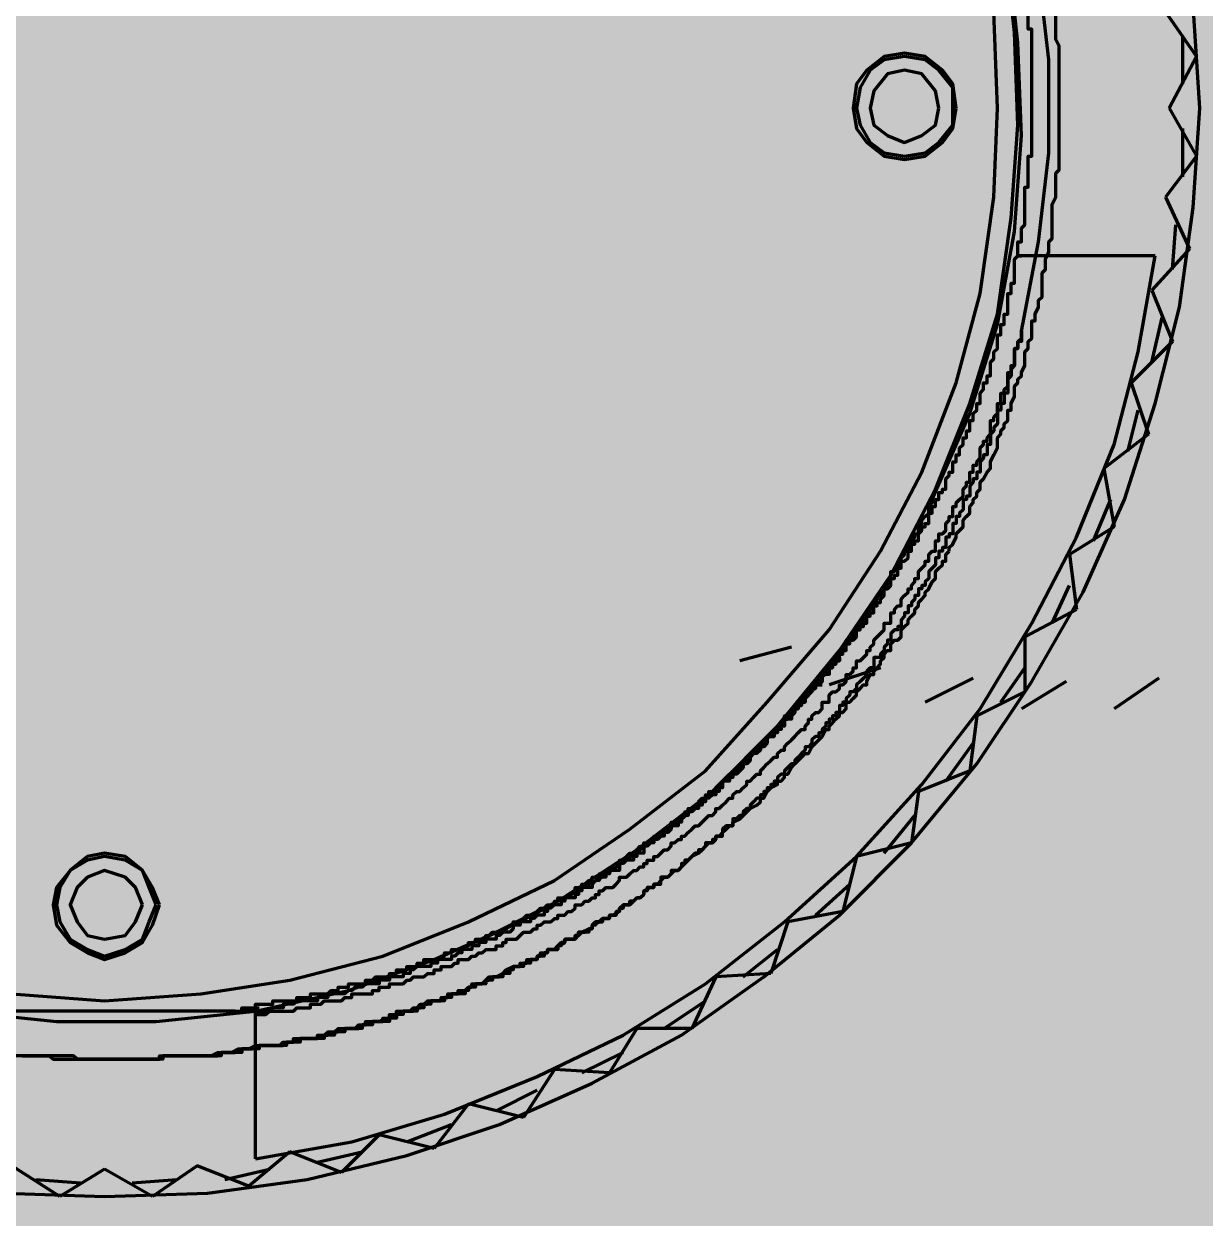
# Model space of a CAD drawing. Header units: inches. Extents: x 19 to 378, y -1 to 646.
# Drawn here: x 300.72 to 338.94, y 216.86 to 255.5 of the extents above; entities that cross this region are included whole.
import ezdxf

# ---------------------------------------------------------------- set-up
doc = ezdxf.new("R2010")
doc.units = ezdxf.units.IN
doc.layers.add('H', color=7, linetype='CONTINUOUS', lineweight=100)
doc.layers.add('P', color=250, linetype='CONTINUOUS', lineweight=100)

msp = doc.modelspace()

# ---------------------------------------------------------------- hatches: boundary and pattern name
at = {"layer": 'H', "linetype": 'CONTINUOUS'}
msp.add_hatch(color=0, dxfattribs=at).paths.add_polyline_path([(19, 185.889), (377.889, 185.889), (377.889, 314.222), (19, 314.222)])

# ---------------------------------------------------------------- linework, layer by layer
at = {"layer": 'P', "color": 0, "linetype": 'CONTINUOUS'}
for points in [[(333, 245.556), (333.556, 248.444), (333.889, 251.333), (333.889, 254.333), (333.556, 257.222), (333, 260.222), (332.111, 263), (331, 265.778), (329.667, 268.444), (328, 270.889), (326.111, 273.222), (324, 275.222), (321.667, 277.222), (319.333, 278.889), (316.667, 280.333), (314, 281.444), (311.111, 282.444), (308.222, 283)], [(330.111, 240.111), (331.333, 242.889), (332.222, 245.778), (332.778, 248.778), (333, 251.889), (332.889, 254.889), (332.556, 257.889), (331.889, 260.889), (330.889, 263.778), (329.667, 266.556), (328.111, 269.111), (326.333, 271.556), (324.222, 273.889), (322, 275.889), (319.556, 277.667), (316.889, 279.222), (314.111, 280.444), (311.222, 281.444), (308.222, 282.111)], [(315.333, 225.778), (318, 227.111), (320.556, 228.778), (323, 230.667), (325.111, 232.778), (327.111, 235.222), (328.778, 237.667), (330.222, 240.444), (331.333, 243.222), (332.222, 246.111), (332.667, 249.222), (332.889, 252.222), (332.778, 255.222), (332.444, 258.222)], [(332.889, 248), (332.889, 248.444), (333, 248.444), (333, 248.889), (333.111, 249), (333.111, 249.556), (333.111, 249.556), (333.111, 250.222), (333.222, 250.222), (333.222, 251.222), (333.333, 251.222), (333.333, 255.333), (333.222, 255.333), (333.222, 256.333)], [(330.667, 238.444), (330.667, 238.556), (330.778, 238.667), (330.778, 238.667), (330.889, 238.889), (330.889, 239), (331, 239.111), (331.111, 239.222), (331.111, 239.222), (331.111, 239.444), (331.222, 239.556), (331.333, 239.667), (331.333, 239.778), (331.333, 239.889), (331.444, 240), (331.444, 240.111), (331.556, 240.222), (331.556, 240.333), (331.667, 240.444), (331.667, 240.556), (331.667, 240.667), (331.778, 240.778), (331.889, 241), (331.889, 241), (332, 241.111), (332, 241.222), (332, 241.333), (332.111, 241.556), (332.111, 241.556), (332.222, 241.778), (332.222, 241.889), (332.222, 242), (332.222, 242.111), (332.333, 242.222), (332.333, 242.333), (332.444, 242.444), (332.444, 242.556), (332.556, 242.667), (332.556, 242.778), (332.556, 243), (332.667, 243), (332.667, 243.222), (332.778, 243.444), (332.778, 243.556), (332.778, 243.667), (332.778, 243.778), (332.889, 243.889), (332.889, 244), (333, 244.111), (333, 244.222), (333.111, 244.444), (333.111, 244.667), (333.111, 244.667), (333.111, 244.889), (333.222, 245), (333.222, 245.222), (333.333, 245.333), (333.333, 245.444), (333.333, 245.556), (333.333, 245.889), (333.444, 245.889), (333.444, 246.111), (333.556, 246.333), (333.556, 246.556), (333.667, 246.667), (333.667, 247), (333.667, 247), (333.667, 247.444), (333.778, 247.556), (333.778, 247.889), (333.889, 248.111), (333.889, 248.444), (334, 248.556), (334, 249), (334, 249.222), (334, 249.667), (334.111, 249.889), (334.111, 250.667), (334.222, 250.778), (334.222, 254.778), (334.111, 255), (334.111, 255.889)], [(332.222, 252.778), (332.111, 255.889)], [(337.667, 255.889), (338.667, 254.444)], [(338.778, 252.778), (338.556, 256.111)], [(338.222, 253.556), (338.222, 255.111)], [(330.889, 252.778), (330.778, 253.556), (330.444, 254), (329.889, 254.444), (329.222, 254.556), (328.556, 254.444), (328, 254), (327.667, 253.556), (327.556, 252.778), (327.667, 252.111), (328, 251.667), (328.556, 251.222), (329.222, 251.111), (329.889, 251.222), (330.444, 251.667), (330.778, 252.111), (330.889, 252.778)], [(330.778, 252.778), (330.778, 253.444), (330.333, 254), (329.889, 254.333), (329.222, 254.444), (328.556, 254.333), (328.111, 254), (327.778, 253.444), (327.667, 252.778), (327.778, 252.222), (328.111, 251.667), (328.556, 251.333), (329.222, 251.222), (329.889, 251.333), (330.333, 251.667), (330.778, 252.222), (330.778, 252.778)], [(338.667, 254.444), (337.778, 252.778)], [(330.333, 252.778), (330.222, 253.333), (329.778, 253.889), (329.222, 254), (328.667, 253.889), (328.222, 253.333), (328.111, 252.778), (328.222, 252.222), (328.667, 251.889), (329.222, 251.667), (329.778, 251.889), (330.222, 252.222), (330.333, 252.778)], [(300.111, 217.667), (303.333, 217.556), (306.667, 217.667), (309.889, 218.111), (313.111, 218.889), (316.111, 219.889), (319.111, 221.222), (322, 222.778), (324.667, 224.667), (327.111, 226.667), (329.444, 229), (331.556, 231.556), (333.333, 234.222), (335, 237.111), (336.333, 240.111), (337.333, 243.222), (338.111, 246.333), (338.556, 249.556), (338.778, 252.778)], [(300.333, 224.111), (303.333, 223.889), (306.444, 224.111), (309.333, 224.556), (312.333, 225.333), (315.111, 226.444), (317.889, 227.778), (320.333, 229.444), (322.778, 231.333), (324.778, 233.556), (326.778, 235.889), (328.444, 238.444), (329.778, 241), (330.889, 243.889), (331.667, 246.778), (332.111, 249.889), (332.222, 252.778)], [(337.778, 252.778), (338.667, 251.222)], [(338.222, 250.556), (338.222, 252.111)], [(338.667, 251.222), (337.667, 249.889)], [(337.667, 249.889), (338.444, 248.222)], [(337.889, 247.556), (338, 249)], [(338.444, 248.222), (337.222, 246.889)], [(308.222, 218.778), (311.333, 219.333), (314.333, 220.222), (317.333, 221.444), (320.111, 222.778), (322.778, 224.444), (325.333, 226.444), (327.667, 228.556), (329.778, 230.889), (331.667, 233.333), (333.333, 236.111), (334.778, 238.889), (336, 241.889), (336.778, 244.889), (337.333, 248)], [(329.333, 238.333), (329.333, 238.444), (329.333, 238.444), (329.444, 238.444), (329.444, 238.667), (329.556, 238.667), (329.556, 238.778), (329.667, 238.778), (329.667, 238.889), (329.667, 239), (329.667, 239), (329.778, 239.111), (329.778, 239.222), (329.889, 239.222), (329.889, 239.333), (330, 239.333), (330, 239.556), (330, 239.556), (330, 239.667), (330.111, 239.667), (330.111, 239.889), (330.222, 239.889), (330.222, 240), (330.222, 240), (330.222, 240.111), (330.333, 240.111), (330.333, 240.333), (330.444, 240.333), (330.444, 240.444), (330.556, 240.444), (330.556, 240.667), (330.556, 240.667), (330.556, 240.778), (330.667, 240.889), (330.667, 241), (330.778, 241), (330.778, 241.222), (330.778, 241.222), (330.778, 241.333), (330.889, 241.333), (330.889, 241.556), (331, 241.556), (331, 241.778), (331.111, 241.889), (331.111, 241.889), (331.111, 242), (331.111, 242.111), (331.222, 242.111), (331.222, 242.333), (331.333, 242.333), (331.333, 242.444), (331.333, 242.556), (331.333, 242.667), (331.444, 242.667), (331.444, 242.889), (331.556, 243), (331.556, 243.222), (331.667, 243.222), (331.667, 243.333), (331.667, 243.444), (331.667, 243.556), (331.778, 243.667), (331.778, 243.889), (331.889, 243.889), (331.889, 244.111), (332, 244.111), (332, 244.333), (332, 244.444), (332, 244.556), (332.111, 244.667), (332.111, 244.889), (332.222, 245), (332.222, 245.111), (332.222, 245.222), (332.222, 245.444), (332.333, 245.444), (332.333, 245.778), (332.444, 245.778), (332.444, 246.111), (332.556, 246.111), (332.556, 246.444), (332.556, 246.444), (332.556, 246.778), (332.667, 246.778), (332.667, 247.111), (332.778, 247.111), (332.778, 247.556), (332.778, 247.556), (332.778, 247.889), (332.889, 248)], [(337.333, 248), (332.889, 248)], [(332.889, 248), (333, 248)], [(337.222, 246.889), (337.889, 245.222)], [(337.222, 244.556), (337.556, 246)], [(329.667, 237.667), (329.667, 237.667), (329.667, 237.778), (329.778, 237.889), (329.778, 237.889), (329.889, 238), (329.889, 238.111), (330, 238.111), (330, 238.222), (330, 238.222), (330, 238.333), (330.111, 238.444), (330.111, 238.444), (330.222, 238.444), (330.222, 238.667), (330.222, 238.667), (330.222, 238.778), (330.333, 238.778), (330.333, 239), (330.444, 239), (330.444, 239), (330.556, 239.111), (330.556, 239.222), (330.556, 239.222), (330.556, 239.333), (330.667, 239.444), (330.667, 239.556), (330.778, 239.556), (330.778, 239.667), (330.778, 239.778), (330.778, 239.889), (330.889, 239.889), (330.889, 240), (331, 240.111), (331, 240.111), (331.111, 240.222), (331.111, 240.333), (331.111, 240.444), (331.111, 240.444), (331.222, 240.556), (331.222, 240.667), (331.333, 240.667), (331.333, 240.778), (331.333, 240.889), (331.333, 241), (331.444, 241), (331.444, 241.222), (331.556, 241.222), (331.556, 241.333), (331.667, 241.444), (331.667, 241.556), (331.667, 241.556), (331.667, 241.778), (331.778, 241.889), (331.778, 242), (331.889, 242), (331.889, 242.111), (332, 242.222), (332, 242.444), (332, 242.444), (332, 242.667), (332.111, 242.667), (332.111, 242.778), (332.222, 242.889), (332.222, 243), (332.222, 243), (332.222, 243.222), (332.333, 243.222), (332.333, 243.556), (332.444, 243.556), (332.444, 243.667), (332.556, 243.778), (332.556, 243.889), (332.556, 244), (332.556, 244.222), (332.667, 244.222), (332.667, 244.444), (332.778, 244.444), (332.778, 244.667), (332.778, 244.778), (332.778, 245), (332.889, 245), (332.889, 245.222), (333, 245.333), (333, 245.556)], [(333, 245.556), (333, 245.222), (332.889, 245.222), (332.889, 245), (332.778, 245), (332.778, 244.667), (332.778, 244.667), (332.778, 244.444), (332.667, 244.333), (332.667, 244.111), (332.556, 244), (332.556, 243.778), (332.556, 243.778), (332.556, 243.556), (332.444, 243.556), (332.444, 243.222), (332.333, 243.222), (332.333, 243), (332.222, 243), (332.222, 242.778), (332.222, 242.667), (332.222, 242.556), (332.111, 242.444), (332.111, 242.333), (332, 242.222), (332, 242.111), (332, 242.111), (332, 241.889), (331.889, 241.889), (331.889, 241.556), (331.778, 241.556), (331.778, 241.444), (331.667, 241.333), (331.667, 241.222), (331.667, 241.222), (331.667, 241), (331.556, 241), (331.556, 240.778), (331.444, 240.778), (331.444, 240.667), (331.333, 240.556), (331.333, 240.444), (331.333, 240.444), (331.333, 240.222), (331.222, 240.222), (331.222, 240.111), (331.111, 240.111), (331.111, 239.889), (331.111, 239.889), (331.111, 239.778), (331, 239.667), (331, 239.556), (330.889, 239.556), (330.889, 239.333), (330.778, 239.333), (330.778, 239.222), (330.778, 239.222), (330.778, 239), (330.667, 239), (330.667, 238.889), (330.556, 238.889), (330.556, 238.667), (330.556, 238.667), (330.556, 238.556), (330.444, 238.556), (330.444, 238.444), (330.333, 238.444), (330.333, 238.222), (330.222, 238.222), (330.222, 238.111), (330.222, 238.111), (330.222, 238), (330.111, 237.889), (330.111, 237.889), (330, 237.778), (330, 237.667), (330, 237.556), (330, 237.556)], [(337.889, 245.222), (336.556, 243.889)], [(336.556, 243.889), (337.111, 242.222)], [(336.444, 241.667), (336.778, 243)], [(337.111, 242.222), (335.667, 241.111)], [(335.667, 241.111), (336, 239.222)], [(329, 238), (329.111, 238.111), (329.111, 238.111), (329.111, 238.222), (329.222, 238.333), (329.222, 238.444), (329.333, 238.444), (329.333, 238.556), (329.333, 238.667), (329.333, 238.667), (329.444, 238.667), (329.444, 238.778), (329.556, 238.889), (329.556, 239), (329.667, 239), (329.667, 239.111), (329.667, 239.222), (329.667, 239.222), (329.778, 239.333), (329.778, 239.444), (329.889, 239.556), (329.889, 239.556), (330, 239.667), (330, 239.778), (330, 239.889), (330, 239.889), (330.111, 240), (330.111, 240.111)], [(335.333, 238.778), (335.889, 240.111)], [(336, 239.222), (334.556, 238.333)], [(308.222, 223.556), (311.222, 224.222), (314, 225.222), (316.778, 226.444), (319.444, 227.889), (321.889, 229.667), (324.111, 231.667), (326.222, 233.889), (328, 236.333), (329.556, 239)], [(304.778, 222), (305.111, 222), (305.222, 222.111), (306.111, 222.111), (306.222, 222.111), (306.778, 222.111), (307, 222.222), (307.444, 222.222), (307.667, 222.333), (308.111, 222.333), (308.222, 222.444), (308.556, 222.444), (308.778, 222.444), (309, 222.444), (309.111, 222.556), (309.444, 222.556), (309.556, 222.667), (309.889, 222.667), (310, 222.667), (310.222, 222.667), (310.333, 222.778), (310.444, 222.778), (310.556, 222.889), (310.778, 222.889), (310.889, 223), (311.111, 223), (311.333, 223), (311.444, 223), (311.556, 223.111), (311.778, 223.111), (312, 223.222), (312, 223.222), (312.222, 223.222), (312.222, 223.222), (312.444, 223.333), (312.556, 223.333), (312.667, 223.444), (312.778, 223.444), (312.889, 223.556), (313, 223.556), (313.111, 223.556), (313.222, 223.556), (313.333, 223.667), (313.444, 223.667), (313.556, 223.778), (313.667, 223.778), (313.778, 223.889), (314, 223.889), (314.111, 223.889), (314.222, 223.889), (314.222, 224), (314.444, 224), (314.556, 224.111), (314.667, 224.111), (314.778, 224.111), (314.889, 224.222), (315, 224.222), (315.111, 224.333), (315.222, 224.333), (315.333, 224.444), (315.444, 224.444), (315.556, 224.444), (315.667, 224.556), (315.778, 224.667), (316, 224.667), (316, 224.667), (316.222, 224.778), (316.222, 224.778), (316.333, 224.889), (316.556, 225), (316.556, 225), (316.778, 225), (316.778, 225.111), (317, 225.111), (317.111, 225.222), (317.111, 225.222), (317.333, 225.222), (317.333, 225.333), (317.556, 225.444), (317.667, 225.444), (317.667, 225.556), (317.889, 225.556), (318, 225.667), (318, 225.667), (318.222, 225.778), (318.222, 225.889), (318.444, 225.889), (318.556, 225.889), (318.667, 226), (318.778, 226.111), (318.778, 226.111), (319, 226.222), (319.111, 226.222), (319.111, 226.333), (319.333, 226.444), (319.333, 226.444), (319.444, 226.556), (319.667, 226.556), (319.667, 226.667), (319.778, 226.667), (320, 226.778), (320, 226.889), (320.111, 227), (320.222, 227), (320.333, 227), (320.444, 227.111), (320.556, 227.222), (320.667, 227.222), (320.778, 227.333), (320.778, 227.444), (321, 227.556), (321.111, 227.556), (321.111, 227.667), (321.333, 227.667), (321.333, 227.778), (321.444, 227.889), (321.556, 227.889), (321.667, 228), (321.778, 228.111), (321.889, 228.111), (322, 228.222), (322.111, 228.333), (322.222, 228.444), (322.222, 228.444), (322.333, 228.556), (322.556, 228.667), (322.556, 228.667), (322.667, 228.778), (322.778, 228.889), (322.889, 229), (323, 229), (323.111, 229.111), (323.111, 229.222), (323.333, 229.222), (323.333, 229.333), (323.444, 229.444), (323.556, 229.556), (323.667, 229.556), (323.667, 229.667), (323.889, 229.778), (324, 229.889), (324, 229.889), (324.111, 230), (324.222, 230.111), (324.222, 230.111), (324.444, 230.222), (324.556, 230.333), (324.556, 230.444), (324.667, 230.444), (324.778, 230.667), (324.778, 230.667), (324.889, 230.778), (325.111, 230.889), (325.111, 231), (325.222, 231), (325.333, 231.111), (325.333, 231.222), (325.444, 231.222), (325.556, 231.444), (325.667, 231.556), (325.667, 231.556), (325.778, 231.667), (325.889, 231.778), (326, 231.889), (326.111, 231.889), (326.222, 232.111), (326.222, 232.111), (326.333, 232.222), (326.444, 232.333), (326.556, 232.444), (326.556, 232.444), (326.667, 232.667), (326.778, 232.667), (326.778, 232.778), (326.889, 232.889), (327, 233), (327.111, 233.111), (327.111, 233.222), (327.222, 233.222), (327.333, 233.333), (327.333, 233.556), (327.444, 233.556), (327.556, 233.667), (327.667, 233.778), (327.667, 233.889), (327.778, 234), (327.889, 234.111), (328, 234.111), (328, 234.222), (328.111, 234.444), (328.222, 234.444), (328.222, 234.556), (328.333, 234.667), (328.444, 234.778), (328.444, 234.889), (328.556, 235), (328.556, 235.111), (328.667, 235.222), (328.778, 235.222), (328.778, 235.444), (328.889, 235.556), (329, 235.556), (329.111, 235.667), (329.111, 235.889), (329.111, 235.889), (329.222, 236), (329.333, 236.111), (329.333, 236.222), (329.444, 236.333), (329.556, 236.444), (329.556, 236.556), (329.667, 236.667), (329.667, 236.778), (329.778, 236.889), (329.889, 237), (329.889, 237.111), (330, 237.222), (330, 237.222), (330.111, 237.444), (330.222, 237.556), (330.222, 237.667), (330.222, 237.778), (330.333, 237.889), (330.444, 238), (330.444, 238.111), (330.556, 238.111), (330.556, 238.333), (330.667, 238.444)], [(326.444, 234.111), (326.444, 234.222), (326.556, 234.222), (326.556, 234.333), (326.556, 234.333), (326.556, 234.444), (326.667, 234.444), (326.667, 234.444), (326.778, 234.556), (326.778, 234.667), (326.778, 234.667), (326.778, 234.667), (326.889, 234.667), (326.889, 234.778), (327, 234.778), (327, 234.889), (327.111, 234.889), (327.111, 235), (327.111, 235), (327.111, 235.111), (327.222, 235.111), (327.222, 235.222), (327.333, 235.222), (327.333, 235.222), (327.333, 235.333), (327.333, 235.444), (327.444, 235.444), (327.444, 235.556), (327.556, 235.556), (327.556, 235.556), (327.667, 235.667), (327.667, 235.778), (327.667, 235.778), (327.667, 235.889), (327.778, 235.889), (327.778, 236), (327.889, 236), (327.889, 236.111), (328, 236.111), (328, 236.111), (328, 236.222), (328, 236.333), (328.111, 236.333), (328.111, 236.444), (328.222, 236.444), (328.222, 236.556), (328.222, 236.556), (328.222, 236.667), (328.333, 236.667), (328.333, 236.778), (328.444, 236.778), (328.444, 236.889), (328.556, 237), (328.556, 237), (328.556, 237), (328.556, 237.222), (328.667, 237.222), (328.667, 237.222), (328.778, 237.333), (328.778, 237.444), (328.778, 237.444), (328.778, 237.556), (328.889, 237.556), (328.889, 237.667), (329, 237.667), (329, 237.889), (329.111, 237.889), (329.111, 237.889), (329.111, 238), (329.111, 238.111), (329.222, 238.111), (329.222, 238.111), (329.333, 238.222), (329.333, 238.333)], [(329.333, 238.333), (329.333, 238.333)], [(334.556, 238.333), (334.778, 236.556)], [(315.333, 225.778), (315.333, 225.889), (315.444, 225.889), (315.556, 225.889), (315.667, 225.889), (315.667, 226), (315.778, 226), (315.889, 226.111), (316, 226.111), (316, 226.111), (316.222, 226.111), (316.222, 226.222), (316.333, 226.222), (316.444, 226.333), (316.556, 226.333), (316.556, 226.444), (316.667, 226.444), (316.778, 226.444), (316.778, 226.444), (316.889, 226.556), (317, 226.667), (317.111, 226.667), (317.222, 226.667), (317.333, 226.778), (317.333, 226.778), (317.444, 226.889), (317.556, 226.889), (317.667, 227), (317.667, 227), (317.778, 227), (317.889, 227), (317.889, 227.111), (318, 227.111), (318, 227.222), (318.222, 227.222), (318.222, 227.222), (318.222, 227.222), (318.333, 227.333), (318.444, 227.333), (318.556, 227.444), (318.556, 227.444), (318.556, 227.556), (318.667, 227.556), (318.778, 227.556), (318.778, 227.556), (318.778, 227.667), (318.889, 227.667), (319, 227.778), (319.111, 227.778), (319.111, 227.889), (319.222, 227.889), (319.333, 227.889), (319.333, 227.889), (319.333, 228), (319.444, 228), (319.556, 228.111), (319.667, 228.111), (319.667, 228.111), (319.667, 228.111), (319.778, 228.222), (319.889, 228.222), (319.889, 228.333), (320, 228.333), (320, 228.444), (320.111, 228.444), (320.222, 228.444), (320.222, 228.556), (320.333, 228.667), (320.444, 228.667), (320.444, 228.667), (320.556, 228.667), (320.556, 228.778), (320.667, 228.889), (320.778, 228.889), (320.778, 229), (320.889, 229), (321, 229), (321.111, 229.111), (321.111, 229.222), (321.222, 229.222), (321.333, 229.222), (321.333, 229.333), (321.333, 229.333), (321.444, 229.444), (321.556, 229.556), (321.667, 229.556), (321.667, 229.556), (321.667, 229.667), (321.778, 229.667), (321.889, 229.778), (322, 229.889), (322, 229.889), (322.111, 229.889), (322.111, 230), (322.222, 230), (322.222, 230.111), (322.333, 230.111), (322.444, 230.222), (322.556, 230.222), (322.556, 230.333), (322.556, 230.333), (322.667, 230.444), (322.778, 230.444), (322.778, 230.444), (322.778, 230.556), (322.889, 230.556), (322.889, 230.667), (323, 230.667), (323.111, 230.667), (323.111, 230.778), (323.111, 230.778), (323.222, 230.889), (323.333, 231), (323.333, 231), (323.444, 231.111), (323.556, 231.222), (323.667, 231.222), (323.667, 231.222), (323.667, 231.333), (323.778, 231.444), (323.889, 231.444), (323.889, 231.556), (324, 231.556), (324, 231.556), (324, 231.667), (324.111, 231.778), (324.222, 231.778), (324.222, 231.889), (324.222, 231.889), (324.333, 231.889), (324.333, 232), (324.444, 232), (324.556, 232.111), (324.556, 232.111), (324.556, 232.111), (324.556, 232.222), (324.667, 232.333), (324.778, 232.333), (324.778, 232.444), (324.778, 232.444), (324.889, 232.444), (324.889, 232.556), (325, 232.667), (325.111, 232.667), (325.111, 232.667), (325.111, 232.778), (325.222, 232.889), (325.333, 233), (325.333, 233), (325.333, 233.111), (325.444, 233.111), (325.556, 233.222), (325.556, 233.222), (325.667, 233.222), (325.667, 233.333), (325.667, 233.444), (325.778, 233.444), (325.778, 233.556), (325.889, 233.556), (325.889, 233.667), (326, 233.667), (326, 233.778), (326, 233.889), (326.111, 233.889), (326.111, 233.889), (326.222, 234), (326.222, 234), (326.222, 234.111), (326.333, 234.111), (326.333, 234.222), (326.444, 234.222), (326.444, 234.333), (326.556, 234.444), (326.556, 234.444), (326.556, 234.444), (326.667, 234.556), (326.667, 234.667), (326.778, 234.667), (326.778, 234.667), (326.778, 234.778), (326.889, 234.778), (326.889, 234.889), (327, 235), (327, 235), (327.111, 235), (327.111, 235.111), (327.111, 235.222), (327.222, 235.222), (327.333, 235.333), (327.333, 235.444), (327.333, 235.444), (327.333, 235.556), (327.444, 235.556), (327.444, 235.667), (327.556, 235.667), (327.556, 235.778), (327.667, 235.889), (327.667, 235.889), (327.778, 236), (327.778, 236.111), (327.889, 236.111), (328, 236.222), (328, 236.333), (328, 236.444), (328.111, 236.444), (328.111, 236.556), (328.222, 236.667), (328.222, 236.667), (328.222, 236.778), (328.333, 236.889), (328.333, 237), (328.444, 237), (328.444, 237), (328.556, 237.111), (328.556, 237.222), (328.556, 237.222), (328.556, 237.222), (328.667, 237.333), (328.667, 237.444), (328.778, 237.556), (328.778, 237.556), (328.778, 237.667), (328.778, 237.778), (328.889, 237.778), (328.889, 237.889), (329, 237.889), (329, 238)], [(326.556, 233.444), (326.556, 233.556), (326.667, 233.556), (326.778, 233.556), (326.778, 233.667), (326.778, 233.778), (326.889, 233.889), (327, 233.889), (327, 233.889), (327.111, 234), (327.111, 234.111), (327.111, 234.111), (327.222, 234.111), (327.333, 234.222), (327.333, 234.333), (327.333, 234.444), (327.444, 234.444), (327.556, 234.556), (327.556, 234.667), (327.667, 234.667), (327.667, 234.778), (327.667, 234.889), (327.778, 234.889), (327.889, 235), (327.889, 235), (328, 235.111), (328, 235.222), (328, 235.222), (328.111, 235.222), (328.111, 235.333), (328.222, 235.444), (328.222, 235.556), (328.222, 235.556), (328.333, 235.667), (328.444, 235.778), (328.556, 235.889), (328.556, 235.889), (328.556, 236), (328.556, 236.111), (328.667, 236.111), (328.778, 236.111), (328.778, 236.222), (328.778, 236.333), (328.778, 236.444), (328.889, 236.444), (328.889, 236.556), (329, 236.667), (329.111, 236.667), (329.111, 236.667), (329.111, 236.778), (329.111, 236.889), (329.222, 237), (329.222, 237), (329.333, 237.111), (329.333, 237.222), (329.444, 237.222), (329.444, 237.333), (329.556, 237.444), (329.556, 237.556), (329.667, 237.556), (329.667, 237.667)], [(330, 237.556), (329.889, 237.444), (329.889, 237.333), (329.778, 237.333), (329.778, 237.222), (329.667, 237.222), (329.667, 237.111), (329.667, 237.111), (329.667, 237), (329.556, 237), (329.556, 236.889), (329.444, 236.778), (329.444, 236.667), (329.333, 236.667), (329.333, 236.556), (329.333, 236.444), (329.222, 236.444), (329.222, 236.333), (329.111, 236.222), (329.111, 236.111), (329.111, 236.111), (329.111, 236), (329, 236), (329, 235.889), (328.889, 235.889), (328.889, 235.889), (328.778, 235.778), (328.778, 235.667), (328.778, 235.556), (328.667, 235.556), (328.667, 235.444), (328.556, 235.333), (328.556, 235.222), (328.556, 235.222), (328.444, 235.111), (328.444, 235), (328.333, 235), (328.333, 235), (328.222, 235), (328.222, 234.778), (328.222, 234.778), (328.222, 234.667), (328.111, 234.667), (328.111, 234.667), (328, 234.556), (328, 234.444), (328, 234.444), (328, 234.444), (327.889, 234.333), (327.778, 234.222), (327.667, 234.111), (327.667, 234.111), (327.667, 234), (327.556, 233.889), (327.556, 233.889), (327.444, 233.889), (327.444, 233.778), (327.333, 233.667), (327.333, 233.556), (327.333, 233.556), (327.222, 233.556), (327.222, 233.444), (327.111, 233.444), (327.111, 233.333), (327.111, 233.333), (327.111, 233.222), (327, 233.222), (327, 233.111), (326.889, 233.111), (326.889, 233), (326.778, 233), (326.778, 233), (326.778, 233), (326.778, 232.889), (326.667, 232.889), (326.667, 232.778), (326.556, 232.667), (326.556, 232.667), (326.556, 232.667), (326.556, 232.556), (326.444, 232.556), (326.444, 232.444), (326.333, 232.444), (326.333, 232.444), (326.222, 232.333), (326.222, 232.222), (326.111, 232.111), (326, 232.111), (326, 232), (325.889, 231.889), (325.889, 231.889), (325.778, 231.778), (325.667, 231.667), (325.667, 231.556), (325.556, 231.556), (325.444, 231.444), (325.333, 231.333), (325.333, 231.222), (325.222, 231.222), (325.111, 231.111), (325.111, 231), (325.111, 231), (325.111, 231), (325, 231), (325, 230.889), (324.889, 230.889), (324.889, 230.778), (324.778, 230.778), (324.778, 230.667), (324.778, 230.667), (324.778, 230.667), (324.667, 230.667), (324.667, 230.556), (324.556, 230.556), (324.556, 230.444), (324.444, 230.444), (324.333, 230.333), (324.222, 230.222), (324.222, 230.111), (324.111, 230.111), (324, 230), (324, 229.889), (323.889, 229.889), (323.778, 229.778), (323.667, 229.778), (323.667, 229.667), (323.667, 229.667), (323.667, 229.556), (323.556, 229.556), (323.556, 229.556), (323.444, 229.556), (323.333, 229.444), (323.333, 229.333), (323.222, 229.222), (323.111, 229.222), (323.111, 229.222), (323.111, 229.222), (323.111, 229.111), (323, 229.111), (323, 229), (322.889, 229), (322.889, 229), (322.778, 229), (322.778, 228.889), (322.778, 228.889), (322.667, 228.778), (322.556, 228.778), (322.556, 228.667), (322.556, 228.667), (322.556, 228.667), (322.444, 228.667), (322.333, 228.556), (322.222, 228.444), (322.222, 228.444), (322.222, 228.444), (322.111, 228.444), (322.111, 228.333), (322, 228.333), (322, 228.222), (321.889, 228.111), (321.778, 228.111), (321.667, 228.111), (321.667, 228), (321.556, 227.889), (321.444, 227.889), (321.444, 227.889), (321.333, 227.889), (321.333, 227.778), (321.222, 227.667), (321.111, 227.667), (321.111, 227.556), (321.111, 227.556), (321.111, 227.556), (320.889, 227.556), (320.889, 227.444), (320.778, 227.444), (320.778, 227.333), (320.778, 227.333), (320.667, 227.222), (320.556, 227.222), (320.556, 227.222), (320.556, 227.222), (320.444, 227.111)], [(334, 236.111), (334.556, 237.333)], [(334.778, 236.556), (333.111, 235.667)], [(325.556, 235.333), (323.889, 234.889)], [(333.111, 235.667), (333.111, 233.889)], [(327.111, 235), (327.111, 234.889), (327, 234.889), (327, 234.778), (326.889, 234.778), (326.889, 234.667), (326.778, 234.667), (326.778, 234.667), (326.778, 234.556), (326.778, 234.444), (326.667, 234.444), (326.667, 234.444), (326.556, 234.444), (326.556, 234.333), (326.556, 234.333), (326.556, 234.222), (326.444, 234.111), (326.444, 234.111), (326.333, 234.111), (326.333, 234), (326.222, 234), (326.222, 233.889), (326.222, 233.889), (326.222, 233.889), (326.111, 233.889), (326.111, 233.778), (326, 233.667), (326, 233.556), (326, 233.556), (326, 233.556), (325.889, 233.556), (325.889, 233.444), (325.778, 233.444), (325.778, 233.333), (325.667, 233.333), (325.667, 233.222), (325.667, 233.222), (325.667, 233.222), (325.556, 233.111), (325.556, 233), (325.444, 233), (325.444, 233), (325.333, 233), (325.333, 232.889), (325.333, 232.889), (325.333, 232.778), (325.222, 232.778), (325.222, 232.667), (325.111, 232.667), (325.111, 232.667), (325.111, 232.667), (325.111, 232.556), (325, 232.556), (325, 232.444), (324.889, 232.444), (324.889, 232.444), (324.778, 232.444), (324.778, 232.333), (324.778, 232.222), (324.667, 232.111), (324.556, 232.111), (324.556, 232), (324.444, 231.889), (324.444, 231.889), (324.333, 231.889), (324.222, 231.778), (324.222, 231.667), (324.111, 231.556), (324, 231.556), (324, 231.444), (323.889, 231.333), (323.778, 231.222), (323.667, 231.222), (323.667, 231.222), (323.667, 231.111), (323.556, 231.111), (323.556, 231), (323.444, 231), (323.444, 231), (323.333, 231), (323.333, 230.889), (323.333, 230.889), (323.333, 230.778), (323.222, 230.778), (323.222, 230.667), (323.111, 230.667), (323.111, 230.667), (323.111, 230.556), (323, 230.556), (322.889, 230.444), (322.778, 230.444), (322.778, 230.444), (322.778, 230.333), (322.667, 230.333), (322.667, 230.222), (322.556, 230.222), (322.556, 230.111), (322.556, 230.111)], [(328.444, 234.667), (326.778, 234.111)], [(332.333, 233.556), (333.111, 234.667)], [(331.444, 234.333), (329.889, 233.556)], [(334.444, 234.222), (333, 233.333)], [(337.444, 234.333), (336, 233.333)], [(324.778, 232.444), (324.889, 232.444), (324.889, 232.444), (325, 232.444), (325, 232.556), (325.111, 232.667), (325.111, 232.667), (325.111, 232.667), (325.111, 232.778), (325.222, 232.778), (325.222, 232.889), (325.333, 232.889), (325.333, 233), (325.333, 233), (325.333, 233), (325.444, 233), (325.444, 233.111), (325.556, 233.111), (325.556, 233.222), (325.667, 233.222), (325.667, 233.222), (325.667, 233.222), (325.667, 233.333), (325.778, 233.333), (325.778, 233.444), (325.889, 233.444), (325.889, 233.556), (326, 233.556), (326, 233.667), (326, 233.667), (326, 233.778), (326.111, 233.778), (326.111, 233.889), (326.222, 233.889), (326.222, 233.889), (326.222, 233.889), (326.222, 234), (326.333, 234), (326.333, 234.111), (326.444, 234.111)], [(326.444, 234.111), (326.556, 234.111)], [(333.111, 233.889), (331.556, 233.111)], [(308.333, 223.444), (308.556, 223.444), (308.667, 223.556), (309.111, 223.556), (309.111, 223.556), (309.444, 223.556), (309.556, 223.667), (310, 223.667), (310, 223.778), (310.333, 223.778), (310.444, 223.889), (310.667, 223.889), (310.778, 223.889), (311, 223.889), (311.111, 224), (311.333, 224), (311.333, 224.111), (311.667, 224.111), (311.667, 224.111), (312, 224.111), (312, 224.222), (312.222, 224.222), (312.222, 224.333), (312.556, 224.333), (312.556, 224.444), (312.778, 224.444), (312.778, 224.444), (313, 224.444), (313.111, 224.556), (313.222, 224.556), (313.333, 224.667), (313.444, 224.667), (313.556, 224.667), (313.667, 224.667), (313.778, 224.778), (314, 224.778), (314, 224.889), (314.222, 224.889), (314.222, 225), (314.444, 225), (314.556, 225), (314.556, 225), (314.667, 225.111), (314.778, 225.111), (314.778, 225.222), (315, 225.222), (315.111, 225.222), (315.111, 225.222), (315.222, 225.333), (315.333, 225.333), (315.444, 225.444), (315.556, 225.444), (315.667, 225.556), (315.778, 225.556), (315.889, 225.556), (316, 225.556), (316, 225.667), (316.222, 225.667), (316.222, 225.778), (316.333, 225.778), (316.333, 225.889), (316.444, 225.889), (316.556, 225.889), (316.667, 225.889), (316.778, 226), (316.778, 226), (316.889, 226.111), (317, 226.111), (317.111, 226.111), (317.111, 226.111), (317.222, 226.222), (317.333, 226.222), (317.333, 226.333), (317.444, 226.333), (317.556, 226.444), (317.667, 226.444), (317.667, 226.444), (317.778, 226.444), (317.889, 226.556), (318, 226.556), (318, 226.667), (318.111, 226.667), (318.222, 226.667), (318.222, 226.667), (318.333, 226.778), (318.444, 226.778), (318.556, 226.889), (318.556, 227), (318.667, 227), (318.778, 227), (318.778, 227), (318.889, 227.111), (319, 227.111), (319.111, 227.222), (319.111, 227.222), (319.222, 227.222), (319.222, 227.333), (319.333, 227.333), (319.333, 227.444), (319.444, 227.444), (319.556, 227.556), (319.667, 227.556), (319.667, 227.556), (319.778, 227.556), (319.889, 227.667), (320, 227.778), (320, 227.889), (320.111, 227.889), (320.222, 227.889), (320.222, 227.889), (320.333, 228), (320.444, 228.111), (320.556, 228.111), (320.556, 228.111), (320.667, 228.222), (320.778, 228.222), (320.778, 228.333), (320.889, 228.333), (320.889, 228.444), (321, 228.444), (321.111, 228.444), (321.111, 228.556), (321.222, 228.556), (321.333, 228.667), (321.333, 228.667), (321.333, 228.667), (321.444, 228.778), (321.556, 228.778), (321.667, 228.889), (321.667, 229), (321.778, 229), (321.889, 229.111), (322, 229.111), (322, 229.222), (322.111, 229.222), (322.111, 229.222), (322.222, 229.333), (322.222, 229.333), (322.333, 229.444), (322.444, 229.556), (322.556, 229.556), (322.556, 229.556), (322.556, 229.556), (322.667, 229.667), (322.778, 229.778), (322.778, 229.778), (322.889, 229.889), (322.889, 229.889), (323, 229.889), (323.111, 230), (323.111, 230.111), (323.222, 230.111), (323.222, 230.111), (323.333, 230.222), (323.333, 230.222), (323.444, 230.333), (323.556, 230.444), (323.667, 230.444), (323.667, 230.556), (323.778, 230.667), (323.889, 230.667), (324, 230.778), (324, 230.778), (324.111, 230.889), (324.111, 231), (324.222, 231), (324.222, 231), (324.333, 231.111), (324.444, 231.222), (324.556, 231.222), (324.556, 231.333), (324.667, 231.444), (324.778, 231.556), (324.778, 231.556), (324.889, 231.667), (325, 231.778), (325.111, 231.778), (325.111, 231.889), (325.111, 231.889), (325.222, 232), (325.333, 232), (325.333, 232.111), (325.333, 232.111), (325.444, 232.222), (325.556, 232.333), (325.667, 232.444), (325.667, 232.444), (325.778, 232.556), (325.889, 232.667), (325.889, 232.667), (326, 232.667), (326, 232.778), (326.111, 232.889), (326.111, 233), (326.222, 233), (326.222, 233), (326.222, 233.111), (326.333, 233.222), (326.444, 233.222), (326.556, 233.333), (326.556, 233.444)], [(331.556, 233.111), (331.333, 231.333)], [(330.556, 231), (331.444, 232.222)], [(331.333, 231.333), (329.667, 230.667)], [(329.667, 230.667), (329.444, 229)], [(322.556, 230.111), (322.444, 230.111), (322.333, 230), (322.222, 230), (322.222, 229.889), (322.222, 229.889), (322.222, 229.889), (322.111, 229.889), (322, 229.778), (322, 229.667), (321.889, 229.667), (321.889, 229.556), (321.778, 229.556), (321.778, 229.556), (321.667, 229.556), (321.667, 229.444), (321.556, 229.333), (321.444, 229.333), (321.444, 229.222), (321.333, 229.222), (321.333, 229.222), (321.333, 229.222), (321.222, 229.111), (321.111, 229.111), (321.111, 229), (321.111, 229), (321.111, 229), (321, 229), (320.889, 228.889), (320.778, 228.889), (320.778, 228.778), (320.778, 228.778), (320.778, 228.667), (320.667, 228.667), (320.556, 228.667), (320.556, 228.667), (320.556, 228.556), (320.444, 228.556), (320.444, 228.444), (320.222, 228.444), (320.222, 228.444), (320.222, 228.444), (320.111, 228.333), (320, 228.333), (320, 228.222), (320, 228.222), (320, 228.111), (319.778, 228.111), (319.778, 228.111), (319.667, 228.111), (319.667, 228), (319.556, 228), (319.556, 227.889), (319.444, 227.889), (319.444, 227.889), (319.333, 227.889), (319.333, 227.778), (319.222, 227.778), (319.111, 227.667), (319.111, 227.667), (319.111, 227.556), (319, 227.556), (318.889, 227.556), (318.778, 227.556), (318.778, 227.444), (318.667, 227.444), (318.667, 227.333), (318.556, 227.333), (318.556, 227.222), (318.444, 227.222), (318.333, 227.222), (318.222, 227.222), (318.222, 227.111), (318.111, 227.111), (318.111, 227), (318, 227), (318, 227), (317.889, 227), (317.778, 226.889), (317.667, 226.889), (317.667, 226.778), (317.556, 226.778), (317.556, 226.667), (317.333, 226.667), (317.333, 226.667), (317.333, 226.667), (317.222, 226.556), (317.111, 226.556), (317.111, 226.444), (317, 226.444), (316.889, 226.444), (316.778, 226.444), (316.778, 226.333), (316.556, 226.333), (316.556, 226.222), (316.556, 226.222), (316.444, 226.111), (316.333, 226.111), (316.222, 226.111), (316.222, 226.111), (316.111, 226), (316, 226), (316, 225.889), (315.778, 225.889), (315.778, 225.889), (315.667, 225.889), (315.667, 225.778), (315.444, 225.778), (315.444, 225.667), (315.333, 225.667)], [(322.556, 230.111), (322.556, 230.111)], [(328.556, 228.667), (329.556, 229.889)], [(329.444, 229), (327.667, 228.556)], [(305.111, 227), (304.889, 227.556), (304.556, 228.111), (304, 228.556), (303.333, 228.667), (302.778, 228.556), (302.222, 228.111), (301.778, 227.556), (301.667, 227), (301.778, 226.333), (302.222, 225.778), (302.778, 225.444), (303.333, 225.222), (304, 225.444), (304.556, 225.778), (304.889, 226.333), (305.111, 227)], [(305, 227), (304.778, 227.556), (304.556, 228.111), (304, 228.444), (303.333, 228.556), (302.778, 228.444), (302.222, 228.111), (301.889, 227.556), (301.778, 227), (301.889, 226.444), (302.222, 225.889), (302.778, 225.556), (303.333, 225.333), (304, 225.556), (304.556, 225.889), (304.778, 226.444), (305, 227)], [(327.667, 228.556), (327.222, 226.778)], [(304.556, 227), (304.333, 227.556), (304, 227.889), (303.333, 228.111), (302.778, 227.889), (302.444, 227.556), (302.222, 227), (302.444, 226.444), (302.778, 226), (303.333, 225.889), (304, 226), (304.333, 226.444), (304.556, 227)], [(326.333, 226.667), (327.444, 227.667)], [(316.778, 225), (316.778, 225.111), (317, 225.111), (317, 225.222), (317.111, 225.222), (317.111, 225.222), (317.333, 225.222), (317.333, 225.333), (317.444, 225.333), (317.444, 225.444), (317.667, 225.444), (317.667, 225.556), (317.778, 225.556), (317.778, 225.556), (318, 225.556), (318, 225.667), (318, 225.667), (318.111, 225.778), (318.222, 225.778), (318.222, 225.889), (318.333, 225.889), (318.333, 225.889), (318.556, 225.889), (318.556, 226), (318.667, 226), (318.667, 226.111), (318.778, 226.111), (318.778, 226.111), (318.889, 226.111), (319, 226.222), (319.111, 226.222), (319.111, 226.333), (319.222, 226.444), (319.333, 226.444), (319.333, 226.444), (319.444, 226.444), (319.444, 226.556), (319.667, 226.556), (319.667, 226.667), (319.667, 226.667), (319.667, 226.667), (319.889, 226.667), (319.889, 226.778), (320, 226.778), (320, 226.889), (320.111, 226.889), (320.111, 227), (320.222, 227), (320.222, 227), (320.333, 227), (320.333, 227.111), (320.444, 227.111)], [(320.444, 227.111), (320.333, 227.111), (320.333, 227), (320.222, 227), (320.222, 227), (320.111, 227), (320.111, 226.889), (320, 226.889), (320, 226.778), (319.889, 226.778), (319.889, 226.667), (319.778, 226.667), (319.667, 226.667), (319.667, 226.667), (319.667, 226.556), (319.444, 226.556), (319.444, 226.444), (319.333, 226.444), (319.333, 226.444), (319.222, 226.444), (319.222, 226.333), (319.111, 226.333), (319.111, 226.222), (319, 226.222), (319, 226.111), (318.778, 226.111), (318.778, 226.111), (318.667, 226.111), (318.667, 226), (318.556, 226)], [(325.444, 226.444), (324.889, 224.778)], [(327.222, 226.778), (325.444, 226.444)], [(308.222, 223.667), (308.222, 223.778), (308.778, 223.778), (308.778, 223.889), (309.111, 223.889), (309.111, 223.889), (309.556, 223.889), (309.556, 224), (310, 224), (310, 224.111), (310.222, 224.111), (310.222, 224.111), (310.556, 224.111), (310.667, 224.222), (310.889, 224.222), (310.889, 224.333), (311.222, 224.333), (311.222, 224.444), (311.444, 224.444), (311.556, 224.444), (311.778, 224.444), (311.778, 224.556), (312, 224.556), (312.111, 224.667), (312.222, 224.667), (312.333, 224.667), (312.556, 224.667), (312.556, 224.778), (312.778, 224.778), (312.778, 224.889), (313.111, 224.889), (313.111, 225), (313.222, 225), (313.333, 225), (313.444, 225), (313.444, 225.111), (313.667, 225.111), (313.667, 225.222), (314, 225.222), (314, 225.222), (314.111, 225.222), (314.222, 225.333), (314.333, 225.333), (314.333, 225.444), (314.556, 225.444), (314.556, 225.556), (314.778, 225.556), (314.778, 225.556), (314.889, 225.556), (315, 225.667), (315.111, 225.667), (315.111, 225.778), (315.333, 225.778)], [(315.333, 225.667), (315.222, 225.667), (315.222, 225.556), (315.111, 225.556), (315.111, 225.556), (314.889, 225.556), (314.889, 225.444), (314.778, 225.444), (314.667, 225.333), (314.556, 225.333), (314.556, 225.222), (314.333, 225.222), (314.222, 225.222), (314.111, 225.222), (314.111, 225.111), (313.889, 225.111), (313.889, 225), (313.667, 225), (313.667, 225), (313.444, 225), (313.333, 224.889), (313.222, 224.889), (313.222, 224.778), (313, 224.778), (313, 224.667), (312.778, 224.667), (312.778, 224.667), (312.556, 224.667), (312.556, 224.556), (312.222, 224.556), (312.222, 224.444), (312, 224.444), (312, 224.444), (311.778, 224.444), (311.667, 224.333), (311.444, 224.333), (311.333, 224.222), (311.222, 224.222), (311.111, 224.111), (310.889, 224.111), (310.778, 224.111), (310.556, 224.111), (310.556, 224), (310.222, 224), (310.222, 223.889), (310, 223.889), (309.889, 223.889), (309.556, 223.889), (309.444, 223.778), (309.111, 223.778), (309.111, 223.667), (308.778, 223.667), (308.667, 223.556), (308.556, 223.556)], [(315.333, 225.667), (315.333, 225.667)], [(318.556, 226), (318.556, 225.889), (318.444, 225.889), (318.444, 225.889), (318.222, 225.889), (318.222, 225.778), (318.111, 225.778), (318.111, 225.667), (318, 225.667), (318, 225.556), (317.889, 225.556), (317.889, 225.556), (317.667, 225.556), (317.667, 225.444), (317.556, 225.444), (317.556, 225.333), (317.333, 225.333), (317.333, 225.222), (317.222, 225.222), (317.222, 225.222), (317.111, 225.222), (317.111, 225.111), (316.889, 225.111), (316.889, 225), (316.778, 225), (316.778, 225), (316.667, 225)], [(318.556, 226), (318.667, 226)], [(324, 224.667), (325.111, 225.556)], [(308.222, 222.444), (308.556, 222.444), (308.667, 222.444), (309.111, 222.444), (309.111, 222.556), (309.444, 222.556), (309.444, 222.667), (309.889, 222.667), (309.889, 222.667), (310.222, 222.667), (310.222, 222.778), (310.556, 222.778), (310.556, 222.889), (310.889, 222.889), (310.889, 223), (311.111, 223), (311.222, 223), (311.556, 223), (311.556, 223.111), (311.778, 223.111), (311.778, 223.222), (312, 223.222), (312.111, 223.222), (312.333, 223.222), (312.333, 223.333), (312.556, 223.333), (312.556, 223.444), (312.778, 223.444), (312.778, 223.556), (313.111, 223.556), (313.111, 223.556), (313.333, 223.556), (313.333, 223.667), (313.556, 223.667), (313.556, 223.778), (313.778, 223.778), (313.778, 223.889), (314, 223.889), (314, 223.889), (314.222, 223.889), (314.222, 224), (314.444, 224), (314.444, 224.111), (314.556, 224.111), (314.667, 224.111), (314.778, 224.111), (314.778, 224.222), (315, 224.222), (315.111, 224.333), (315.222, 224.333), (315.222, 224.444), (315.333, 224.444), (315.444, 224.444), (315.556, 224.444), (315.667, 224.556), (315.778, 224.556), (315.778, 224.667), (316, 224.667), (316, 224.667), (316.111, 224.667), (316.222, 224.778), (316.222, 224.778), (316.333, 224.889), (316.444, 224.889), (316.556, 225), (316.667, 225), (316.667, 225), (316.778, 225)], [(316.667, 225), (316.556, 225), (316.556, 224.889), (316.444, 224.889), (316.444, 224.778), (316.222, 224.778), (316.222, 224.667), (316, 224.667), (316, 224.667), (315.889, 224.667), (315.889, 224.556), (315.667, 224.556), (315.667, 224.444), (315.556, 224.444), (315.556, 224.444), (315.333, 224.444), (315.333, 224.333), (315.111, 224.333), (315.111, 224.222), (315, 224.222), (315, 224.111), (314.778, 224.111), (314.778, 224.111), (314.667, 224.111)], [(316.667, 225), (316.778, 225)], [(323.111, 224.667), (322.333, 223)], [(324.889, 224.778), (323.111, 224.667)], [(314.667, 224.111), (314.556, 224.111), (314.556, 224), (314.333, 224), (314.333, 223.889), (314.111, 223.889), (314.111, 223.889), (313.889, 223.889), (313.889, 223.778), (313.667, 223.778), (313.667, 223.667), (313.444, 223.667), (313.444, 223.556), (313.222, 223.556), (313.222, 223.556), (313, 223.556), (313, 223.444), (312.889, 223.444)], [(314.667, 224.111), (314.778, 224.111)], [(321.444, 223), (322.778, 223.889)], [(307.556, 223.556), (294.556, 223.556)], [(298.111, 223.556), (298.556, 223.556), (301.778, 223.222), (305, 223.222), (308.222, 223.556)], [(307.556, 223.556), (307.778, 223.556), (307.778, 223.667), (308.222, 223.667)], [(307.667, 223.556), (308.556, 223.556)], [(308.222, 223.667), (308.333, 223.667)], [(308.222, 218.778), (308.222, 223.556)], [(308.222, 223.556), (308.556, 223.556)], [(308.222, 223.444), (308.333, 223.444)], [(312.889, 223.444), (312.778, 223.444), (312.778, 223.333), (312.556, 223.333), (312.556, 223.222), (312.222, 223.222), (312.222, 223.222), (312, 223.222), (312, 223.111), (311.667, 223.111), (311.667, 223), (311.333, 223), (311.333, 223), (311.111, 223), (311.111, 222.889), (310.778, 222.889), (310.778, 222.778), (310.444, 222.778), (310.444, 222.667), (310, 222.667), (310, 222.667), (309.667, 222.667), (309.667, 222.556), (309.222, 222.556), (309.222, 222.444), (308.778, 222.444), (308.778, 222.444), (308.778, 222.444)], [(320.556, 223), (319.667, 221.556)], [(322.333, 223), (320.556, 223)], [(304.667, 222), (302.444, 222), (302.333, 222.111), (301.111, 222.111), (301.111, 222.111), (300.333, 222.111), (300.333, 222.222), (299.667, 222.222), (299.667, 222.333), (299.111, 222.333), (299.111, 222.444), (298.667, 222.444), (298.667, 222.444), (298.556, 222.444)], [(303.556, 222), (305.111, 222), (305.111, 222.111), (306.222, 222.111), (306.333, 222.111), (307, 222.111), (307.111, 222.222), (307.556, 222.222), (307.667, 222.333), (308, 222.333), (308.222, 222.444)], [(308.222, 222.333), (307.778, 222.333), (307.778, 222.222), (307.111, 222.222), (307.111, 222.111), (306.444, 222.111), (306.444, 222.111), (305.222, 222.111), (305.222, 222), (304.667, 222)], [(308.778, 222.444), (308.333, 222.444), (308.333, 222.333), (308.222, 222.333)], [(308.778, 222.444), (308.778, 222.444)], [(318.778, 221.556), (320.111, 222.222)], [(300.667, 222.111), (301.556, 222.111), (301.667, 222), (303.556, 222)], [(317.889, 221.667), (316.889, 220.111)], [(319.667, 221.556), (317.889, 221.667)], [(316, 220.333), (317.333, 221)], [(315.111, 220.556), (314, 219.111)], [(316.889, 220.111), (315.111, 220.556)], [(313.111, 219.333), (314.556, 219.889)], [(312.222, 219.556), (311, 218.333)], [(314, 219.111), (312.222, 219.556)], [(309.333, 219), (308, 217.889)], [(311, 218.333), (309.333, 219)], [(310.222, 218.667), (311.667, 219)], [(301.889, 217.556), (300.333, 218.556)], [(303.333, 218.444), (301.889, 217.556)], [(304.889, 217.556), (303.333, 218.444)], [(306.333, 218.556), (304.889, 217.556)], [(308, 217.889), (306.333, 218.556)], [(307.222, 218.111), (308.667, 218.444)], [(301.111, 218.111), (302.556, 218)], [(304.222, 218), (305.667, 218.111)]]:
    msp.add_lwpolyline(points, dxfattribs=at)

doc.saveas('drawing.dxf')
